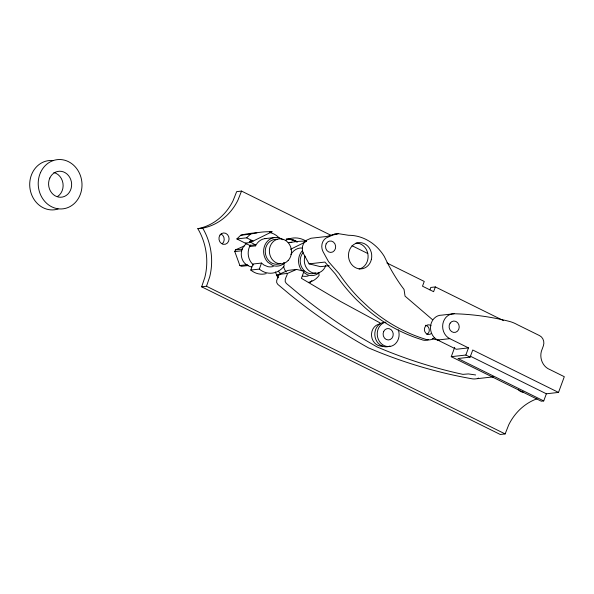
<?xml version="1.0" encoding="UTF-8"?>
<svg xmlns="http://www.w3.org/2000/svg" width="594" height="594" viewBox="0 0 594 594"><rect width="100%" height="100%" fill="white"/><g stroke="black" fill="none" stroke-linecap="round" stroke-linejoin="round"><path stroke-width="0.89" d="M537.028 398.782A58.212 51.403 83.6 0 0 508.768 424.769L505.138 433.932L500.274 434.481L201.641 286.813L204.833 277.428A58.212 51.403 83.6 0 0 197.824 228.675A58.212 51.403 83.6 0 0 233.026 200.794L236.664 191.632L241.528 191.082L331.229 235.439M201.641 286.813L206.504 286.263L209.697 276.878A58.212 51.403 83.6 0 0 202.688 228.126A58.212 51.403 83.6 0 0 237.89 200.245L241.528 191.082M248.322 265.525L241.454 266.298L239.872 265.518L234.793 251.574L235.41 249.881L244.394 245.923M266.171 273.626A20.738 18.31 83.6 0 1 250.787 270.062L253.014 264.018L261.516 263.06L263.988 265.065L267.746 266.617A14.382 12.704 83.6 0 0 273.285 266.476M250.787 270.062L259.296 269.104L261.516 263.06M380.108 322.921L340.481 301.433L301.41 278.311L304.031 271.168L296.562 269.431L288.031 270.389L279.002 274.361C278.386 277.353 274.703 281.593 277.799 284.385L290.548 295.055A611.917 540.362 83.6 0 0 368.48 347.876L376.886 351.373A573.782 506.689 83.6 0 0 471.955 378.779A15.637 13.811 83.6 0 0 476.017 378.816L493.473 376.848M296.562 269.431L287.533 273.403C286.917 276.396 283.234 280.628 286.33 283.427L299.079 294.089A611.917 540.362 83.6 0 0 360.848 337.511L377.012 346.911A573.782 506.689 83.6 0 0 462.919 374.369L468.414 373.916L475.638 374.963M429.893 289.827L430.769 287.444L435.357 286.932L503.556 320.656M435.357 286.932L433.605 291.691L422.497 286.197L424.25 281.437L386.872 262.956M451.269 356.682L465.852 355.034L468.48 347.898L456.326 349.265L437.63 340.02A13.031 11.509 83.6 0 1 430.695 325.274A13.031 11.509 83.6 0 1 441.973 315.117L454.128 313.743L460.729 314.011A321.324 283.754 83.6 0 1 506.697 320.73L509.942 321.554A40.147 35.454 83.6 0 1 517.233 324.606L539.604 335.64A7.767 6.853 83.6 0 1 543.361 345.864L541.364 351.321A14.464 12.778 83.6 0 0 549.777 369.513L564.3 376.7L558.516 392.419L546.361 393.792L543.733 400.928L541.305 401.202L451.269 356.682L454.692 347.364M543.733 400.928L457.967 358.516L470.121 357.143L472.75 350.007L558.516 392.419M256.853 232.855A96.577 85.276 83.4 0 0 242.523 234.793L240.763 235.224L236.88 238.929L249.829 245.448L250.111 246.473L255.583 245.849L255.977 245.077A14.382 12.697 83.6 0 1 266.602 238.513M236.88 238.929L246.592 237.83L250.49 234.133A96.577 85.276 83.4 0 1 272.015 231.749L253.155 241.075L249.339 241.506L255.301 244.825L255.583 245.849M249.339 241.506L250.98 240.696M290.548 249.309L305.309 242.01M249.673 241.936L252.094 240.741M432.373 319.565L405.049 296.139L404.031 289.427L401.165 285.58A181.534 161.33 84.6 0 1 387.221 262.459L384.221 256.326A47.669 42.092 83.6 0 0 348.567 235.291L338.417 233.672L334.771 234.088L326.759 236.471L310.959 238.253L306.69 240.154A9.994 8.821 83.6 0 0 303.519 253.697L309.095 263.855L320.411 266.661L329.187 265.667M338.417 233.672L332.677 235.098L326.136 237.956A9.994 8.821 83.6 0 0 322.965 251.507L328.541 261.664L338.966 273.507A177.049 156.348 83.6 0 0 360.61 299.747L368.777 307.373A177.049 156.348 83.6 0 0 425.163 339.144A10.729 9.474 83.6 0 0 434.392 337.83M197.824 228.675L202.688 228.126M240.763 235.224L250.49 234.133M269.728 232.009L272.015 231.749M265.006 238.617L274.487 237.548M245.277 243.08L250.742 242.463M249.829 245.448L255.301 244.825M304.655 241.454L306.185 241.283M235.41 249.881L242.278 249.109M234.793 251.574L241.661 250.794M239.872 265.518L247.594 264.649M309.095 263.855L324.896 262.073L335.32 273.916A177.049 156.348 83.6 0 0 356.964 300.156L365.132 307.781A177.049 156.348 83.6 0 0 421.517 339.56A10.729 9.474 83.6 0 0 428.66 339.582M279.002 274.361L287.533 273.403M276.514 274.77L279.952 274.383M276.388 275.75L278.965 275.46M437.63 340.02L449.784 338.654L468.48 347.898M334.771 234.088L336.464 234.355M246.592 237.83L253.155 241.075M351.99 245.701L367.768 253.504M470.493 356.274L546.361 393.792M465.852 355.034L470.121 357.143M206.504 286.263L505.138 433.932M303.378 272.201L307.551 274.866A14.382 12.704 83.6 0 0 319.55 272.401M280.955 273.908L279.336 272.386A12.422 10.967 83.6 0 1 278.438 271.176M253.645 265.043L252.383 263.944A14.382 12.704 83.6 0 1 250.46 245.003M318.77 272.75L319.104 275.416A20.738 18.31 83.6 0 1 308.486 282.373M283.702 262.451L284.17 265.964A20.738 18.31 83.6 0 1 259.296 269.104M284.615 262.956A14.382 12.704 83.6 0 1 272.624 265.421L267.812 262.206A14.382 12.704 83.6 0 1 266.119 242.909A14.382 12.704 83.6 0 1 282.937 239.738M250.111 246.465A14.382 12.697 83.6 0 1 250.505 245.693M270.047 232.596A20.738 18.31 83.6 0 1 279.232 237.994M280.598 263.454A12.504 11.041 83.6 0 1 265.577 254.425A12.504 11.041 83.6 0 1 275.416 239.337L276.113 239.315A12.504 11.041 83.6 0 1 277.502 239.427M251.774 266.884A12.437 10.982 83.6 0 1 250.416 266.684L247.126 265.318L244.401 262.934A12.437 10.982 83.6 0 1 246.77 243.562M53.905 172.52A13.031 11.509 83.6 0 1 62.957 183.279A13.031 11.509 83.6 0 1 57.655 196.458M58.108 209.006A24.762 21.867 83.6 0 1 29.841 187.31A24.762 21.867 83.6 0 1 53.252 160.603M308.219 275.92A14.382 12.704 83.6 0 1 302.673 276.069M302.16 270.998A14.382 12.704 83.6 0 1 302.376 250.698M290.904 254.522A14.382 12.697 83.6 0 1 302.331 247.995M286.182 272.059A14.382 12.704 83.6 0 1 283.568 266.446M288.172 242.53A96.577 85.276 83.4 0 1 291.788 242.307M315.525 272.906A12.504 11.041 83.6 0 1 302.227 268.184A12.504 11.041 83.6 0 1 303.044 252.628M288.944 242.753A96.577 85.276 83.4 0 1 305.13 241.157M304.997 256.096A12.504 11.041 83.6 0 0 308.479 270.344A12.504 11.041 83.6 0 0 321.473 271.391L323.091 269.966A12.504 11.041 83.6 0 0 325.727 265.488M478.63 378.096A15.637 13.811 83.6 0 1 477.338 378.534M439.56 340.399A470.767 415.718 83.6 0 1 432.358 338.818M382.714 346.116A11.182 9.875 83.6 0 1 371.592 336.204A11.182 9.875 83.6 0 1 380.071 323.916M398.27 329.804A12.37 10.922 83.6 0 1 391.721 346.042A12.37 10.922 83.6 0 1 377.613 337.154A12.37 10.922 83.6 0 1 386.003 322.082M389.961 346.05A12.37 10.922 83.6 0 1 375.178 337.429A12.37 10.922 83.6 0 1 384.281 322.245M221.079 233.984A5.732 5.064 83.6 0 1 222.253 243.844M286.167 239.144A24.762 21.867 83.6 0 1 296.844 241.936M523.321 392.033A5.732 5.064 83.6 0 1 518.629 389.716M286.412 239.115A24.762 21.867 83.6 0 1 297.082 241.907M278.393 277.829A25.022 22.097 83.6 0 1 275.356 271.896M286.018 240.176A25.022 22.097 83.6 0 1 306.586 241.446M311.939 280.472A25.022 22.097 83.6 0 1 310.001 282.492M288.105 238.892A25.022 22.097 83.6 0 1 297.535 241.884M355.999 243.028A13.165 11.62 83.6 0 1 367.693 260.009L367.055 261.976A13.165 11.62 83.6 0 1 359.103 269.052M425.386 325.274A4.819 4.255 83.6 0 1 429.217 329.343A4.819 4.255 83.6 0 1 426.826 334.474M431.415 333.412A4.819 4.255 83.6 0 1 424.807 331.563L424.472 330.353A4.819 4.255 83.6 0 1 426.373 325.519A4.819 4.255 83.6 0 1 431.11 325.772M449.784 338.654A13.031 11.509 83.6 0 1 442.849 323.901A13.031 11.509 83.6 0 1 454.128 313.743M371.339 259.6L370.701 261.568A13.165 11.62 83.6 0 1 356.571 268.169L354.841 267.307A13.165 11.62 83.6 0 1 349.398 250.274A13.165 11.62 83.6 0 1 363.951 243.473A13.165 11.62 83.6 0 1 371.339 259.6M288.157 260.521L286.538 261.947A12.504 11.041 83.6 0 1 269.973 255.101A12.504 11.041 83.6 0 1 279.522 238.87L280.212 238.855A12.504 11.041 83.6 0 1 290.637 246.844A12.504 11.041 83.6 0 1 288.157 260.521M49.851 177.985A13.031 11.509 83.6 0 0 60.692 197.253A13.031 11.509 83.6 0 0 69.795 177.48A13.031 11.509 83.6 0 0 49.851 177.985M40.615 172.364A24.762 21.867 83.6 0 0 61.212 208.962A24.762 21.867 83.6 0 0 78.505 171.399A24.762 21.867 83.6 0 0 40.615 172.364M383.717 331.37A5.732 5.064 83.6 0 0 388.298 339.976A5.732 5.064 83.6 0 0 392.5 331.4A5.732 5.064 83.6 0 0 383.717 331.37M219.98 235.076A5.732 5.064 83.6 0 0 223.366 244.327A5.732 5.064 83.6 0 0 228.697 236.612A5.732 5.064 83.6 0 0 219.98 235.076M326.143 243.822A5.732 5.064 83.6 0 0 330.717 252.435A5.732 5.064 83.6 0 0 334.927 243.867A5.732 5.064 83.6 0 0 326.143 243.822M450.126 323.158A5.732 5.064 83.6 0 0 453.519 332.41A5.732 5.064 83.6 0 0 458.843 324.695A5.732 5.064 83.6 0 0 450.126 323.158"/></g></svg>
